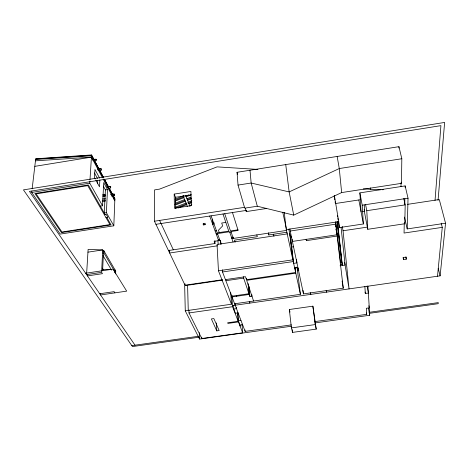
<?xml version="1.0" encoding="UTF-8"?>
<svg xmlns="http://www.w3.org/2000/svg" width="469" height="469" viewBox="0 0 469 469"><rect width="100%" height="100%" fill="white"/><g stroke="black" fill="none" stroke-linecap="round" stroke-linejoin="round"><path stroke-width="0.7" d="M222.435 279.712L185.026 285.187L154.453 221.216L154.53 189.91L159.536 189.118L217.077 166.876L257.927 169.426M398.926 148.104L398.937 146.674L237.044 172.293L238.029 185.085L244.724 208.154L257.293 206.219L293.735 215.124L341.649 192.571L401.476 183.35L401.822 158.739L398.937 146.674M400.995 186.574L401.042 182.992M110.578 188.35L110.684 186.844M403.504 259.609L403.551 257.452L406.306 257.047L406.248 259.21L403.504 259.609L403.047 257.516M404.249 223.736L404.055 233.046L442.273 227.365L441.171 223.15M404.753 204.484L404.87 198.774M405.11 187.342L405.14 185.912L359.864 192.876L361.089 211.906M364.196 210.733L367.766 229.294L404.782 223.754L405.193 204.871L403.727 198.534M407.561 204.355L439.283 199.542L445.55 223.215L407.209 228.931L408.036 198.194L405.14 185.912M114.841 272.706L114.946 269.792L115.72 271.041L115.609 273.949M31.892 190.994L31.722 192.442L60.19 234.09L113.82 225.812L114.887 198.821L113.176 195.596M114.149 199.583L114.202 198.246M103.948 250.88L115.333 270.414L115.268 272.348L103.86 252.867L103.948 250.88L102.793 251.038M102.6 270.789L103.432 253.448M113.82 225.812L106.393 212.65L107.483 189.57L103.713 182.57L102.535 205.803L100.378 206.143M103.332 186.087L105.396 189.904L104.265 212.985L106.393 212.65M101.638 271.627L102.699 249.918L88.119 249.438L86.566 274.6L101.603 272.354L102.465 273.673L87.469 275.913L87.551 274.476M100.618 293.524L100.548 294.966L126.689 291.132L113.058 269.142L85.628 273.239M99.868 180.055L99.498 186.814L95.805 180.102M97.529 183.778L97.722 180.401M102.535 205.803L89.767 183.174L89.907 181.005M89.995 179.563L91.578 154.958L35.708 158.774L32.15 188.819M92.211 158.592L92.299 157.209M435.027 200.451L440.913 125.633L29.441 191.393L135.019 345.178M438.046 200.392L444.63 122.438L23.45 189.875L132.475 346.562L199.12 337.211M437.495 276.282L442.273 227.365M232.477 305.6L440.11 275.854L445.55 223.215M110.825 187.049L110.543 186.428L106.909 186.644M101.134 170.552L101.251 169.01L97.605 169.233M101.398 169.233L101.105 168.57L97.446 168.799M96.045 160.75L96.286 159.624L92.68 159.853M96.444 159.859L96.133 159.173L92.516 159.413M175.811 208.072L186.732 203.822M188.098 203.288L191.516 201.957M178.161 207.996L187.025 204.548M189.071 203.751L191.798 202.69M189.113 205.838L191.821 204.783M175.037 199.208L183.813 195.796M175.388 200.116L184.17 196.704M185.519 196.177L188.901 194.87M175.13 201.078L184.006 197.631M186.052 196.833L190.836 194.975M175.265 203.206L184.763 199.513M186.803 198.721L190.871 197.138M174.937 204.378L185.12 200.415M187.16 199.624L191.235 198.041M175.922 204.847L185.419 201.154M187.453 200.363L191.522 198.78M175.459 207.169L186.381 202.919M187.741 202.391L191.839 200.796M34.812 166.354L91.437 157.144L102.494 177.804M31.722 192.442L89.767 183.174M105.396 189.904L107.483 189.57M102.705 201.383L105.601 200.925M174.187 194.09L190.901 191.469L191.352 205.633L174.415 208.259L174.187 194.09L175.517 197.291L175.717 208.594M401.822 158.739L339.28 168.547L289.15 191.921L251.155 183.027L238.029 185.085M175.517 197.291L191.411 194.805M104.276 214.632L106.187 214.333L107.888 217.335L105.988 217.628M154.453 221.216L244.302 207.368M155.937 224.311L246.8 210.341M245.287 208.23L246.26 211.589L266.38 208.5M335.382 203.546L360.215 199.747M205.129 224.686L204.754 223.69L203.042 223.953L203.423 224.944L205.129 224.686L205.064 223.244M225.829 222.417L221.685 223.051L222.664 225.894L218.431 230.256L219.258 232.56M338.331 221.216L339.392 227.576L363.375 223.977L362.22 205.176L408.036 198.194M215.095 230.906L216.444 230.701M87.955 252.158L102.699 249.918L103.538 251.284M237.947 229.839L230.467 230.971L224.733 213.735M367.766 229.294L366.781 210.698L405.193 204.871M216.145 233.791L229.611 231.745L233.04 241.986M362.49 211.695L364.595 211.378L364.231 205.047M216.338 234.33L217.675 234.125M229.792 232.29L231.147 232.085M218.302 239.723L219.627 239.524M231.61 237.719L232.946 237.513M284.237 212.393L286.26 229.587L338.741 221.667L334.438 195.919M219.961 240.456L214.163 241.33L214.99 243.534L168.471 250.54M286.723 230.385L231.921 238.651L231.821 237.208M289.942 228.89L290.205 231.035L335.781 224.164L335.429 222.025M268.356 233.157L268.819 234.963L287.122 232.208M287.544 233.855L217.036 244.46L218.46 270.795L231.452 304.223L185.273 310.847L184.669 285.685L222.687 280.122M217.522 245.809L169.649 253.002L169.614 250.124M291.765 236.997L290.481 237.185L293.647 263.367L296.93 262.886L296.49 259.339M344.633 262.282L349.065 288.951L343.038 230.766L367.35 227.119M335.781 224.164L337.018 234.764L292.398 241.429L292.134 239.254M306.169 239.372L306.398 240.632L337.17 236.036L336.478 231.803M293.617 246.77L291.671 247.057L291.483 245.006M218.46 270.795L292.873 259.82L289.701 233.533M222.517 271.979L293.248 261.567L295.64 272.495L246.454 279.676L245.457 276.681L225.425 279.612L222.517 271.979L222.394 269.792M99.721 293.758L114.137 291.642L114.923 292.855M294.626 267.84L297.874 267.365M297.123 268.461L298.483 268.262M296.854 267.09L297.311 269.206L298.507 269.03M340.564 262.88L341.919 262.681L337.258 221.515M225.759 279.272L225.841 280.714L243.657 278.105L249.883 296.514L251.964 296.215L251.847 294.767M297.405 270.789L298.841 270.578M340.5 264.487L342.417 264.211M340.06 265.812L345.096 265.055L341.08 227.494M234.617 303.765L300.412 294.327L295.787 273.157L246.671 280.321L253.577 301.045M231.921 295.476L232.014 296.924L249.186 294.45L248.441 285.017M290.205 231.035L303.478 293.887L343.255 288.183L337.17 236.036M188.995 312.952L232.548 306.714L238.211 321.3L227.617 322.801L227.875 323.417L238.451 321.922L242.678 332.802L201.799 338.524L188.995 312.952L188.919 310.038M233.562 305.395L233.802 309.024L236.476 308.637L236.376 307.189M365.075 292.052L365.333 293.465L368.382 293.031L367.092 285.961M238.094 312.899L235.45 313.274L233.802 309.024M289.338 309.511L312.876 306.169L316.217 329.109L292.574 332.398L291.407 327.907L289.338 309.511L290.006 312.161M238.358 320.784L240.96 320.421M238.135 320.21L240.017 325.058L242.584 324.695M216.784 330.88L219.181 330.539L213.846 318.574L211.378 318.926L216.784 330.88L216.385 322.906M131.824 345.63L198.803 336.226M369.138 312.319L438.298 302.616L438.187 303.689L369.361 313.339M232.014 296.924L245.129 331.378L291.448 324.882M314.611 321.64L366.723 314.336L366.318 308.28L369.261 307.863L368.874 305.724M185.273 310.847L199.589 339.087L291.525 326.213M314.687 322.971L369.707 315.268L367.972 286.19M291.407 327.907L315.32 324.566L316.217 329.109M102.705 253.026L103.86 252.867M35.685 159.003L91.555 155.303L93.958 159.806M35.632 159.46L91.525 155.767L93.665 159.777M35.468 160.832L91.437 157.144M92.956 160.691L95.969 160.72M97.945 170.071L100.964 170.118M107.055 187.049L110.69 186.838M102.781 194.699L104.962 194.571M110.784 194.236L114.424 194.025L114.712 194.565L111.059 194.846M102.928 195.098L105.115 194.969M110.93 194.635C116.136 192.677 115.333 197.291 111.546 196.089M103.063 195.303L105.244 195.18M103.256 195.942L105.443 195.819M111.997 195.438L114.184 195.315M102.811 196.593L104.992 196.464M102.647 198.909L105.537 198.739M102.535 200.24L105.437 200.075M102.336 269.306L111.446 269.657M102.4 268.162L103.514 269.986M103.039 255.693L111.575 270.138M105.126 214.497L88.324 184.95L34.876 193.468L61.439 232.595L111.059 224.927L106.832 217.499M95.137 178.882L94.462 177.663L94.955 169.485L99.61 178.091M94.451 172.909L97.464 178.437M94.351 161.06L98.801 169.391M99.487 170.675L103.25 177.728M104.276 179.65L108.04 186.709M108.726 187.987L114.864 199.489M103.18 179.088L114.811 200.814M94.644 161.096L98.76 168.811M99.786 170.739L103.561 177.815M104.247 179.105L108.362 186.82M109.048 188.11L112.478 194.541M113.164 195.825L114.882 199.044M91.578 154.958L93.976 159.472M95.008 161.412L99.117 169.151M99.803 170.44L103.579 177.534M104.605 179.469L108.72 187.213M109.406 188.503L112.49 194.307M159.607 220.418L173.331 249.807M183.051 195.684L187.465 206.7M185.665 195.438L189.933 206.237M225.841 280.714L231.739 296.203L248.939 293.723L248.136 283.557M236.329 295.546L236.593 296.267M209.684 216.051L218.642 240.656M211.073 215.834L217.223 232.87L228.755 231.117L222.998 213.999M217.481 233.585L221.251 244.027M249.338 301.655L249.836 303.115L249.719 301.655M235.145 242.156L234.477 240.134L257.329 236.693L256.824 234.893M232.466 212.545L238.141 230.455L230.965 231.539L233.257 238.451L233.157 237.009M237.044 172.293L237.631 174.351M257.293 206.219L251.155 183.027L250.006 170.241M438.21 268.204L440.11 275.854M273.445 234.266L273.943 236.288M291.589 245.076L291.859 246.313M401.2 182.154L401.476 183.35M404.507 217.077L407.209 228.931M404.536 222.669L404.782 223.754M405.785 257.118L406.248 259.21M282.76 212.199L286.295 228.421M286.26 229.587L292.873 259.82M288.793 229.282L290.762 238.51M293.735 215.124L289.15 191.921L285.738 164.59M365.544 204.355L366.781 210.698M310.484 292.885L310.777 294.38L310.589 292.973M364.184 209.268L364.595 211.378M359.864 192.876L362.22 205.176M358.832 199.958L363.375 223.977M368.435 308.209L369.707 315.268M366.471 312.923L366.723 314.336M337.152 156.453L339.28 168.547L341.649 192.571M342.317 226.486L343.038 230.766M335.089 201.758L335.288 202.948M337.387 215.558L337.621 216.977M337.862 218.39L338.096 219.803M341.919 262.681L342.376 265.454L337.416 221.538M335.517 225.589L335.751 226.996M336.097 229.118L336.326 230.525M336.56 231.938L337.018 234.764M336.015 228.989L336.244 230.396M342.1 281.007L343.255 288.183M326.225 290.628L326.465 292.134L326.26 290.727M306.204 239.178L306.398 240.632M312.876 306.169L315.32 324.566M303.021 290.299L303.478 293.887M297.311 269.206L300.412 294.327M295.083 267.412L295.787 273.157M295.024 267.465L295.64 272.495M290.082 235.327L293.248 261.567M335.827 221.802L340.553 262.505L341.754 262.329L337.152 221.784M334.356 195.837L334.508 197.191M334.661 198.539L334.813 199.894M334.198 195.72L334.362 197.168M292.257 329.625L292.574 332.398M338.741 221.667L339.392 227.576M268.602 232.823L268.819 234.963M246.143 210.182L246.26 211.589M249.08 286.377L249.883 296.514M246.342 278.234L246.454 279.676M243.552 276.663L243.657 278.105M245.023 329.918L245.129 331.378M242.063 324.179L242.678 332.802M240.017 325.058L240.093 326.143M237.818 312.858L238.451 321.922M237.595 312.278L238.211 321.3M364.876 286.629L365.333 293.465M235.075 303.754L235.168 305.213M231.833 295.564L232.548 306.714M230.719 292.726L231.452 304.223M220.635 240.474L220.764 242.666M220.582 240.667L220.788 244.302M217.956 240.603L218.155 244.243M213.964 222.617L214.034 224.041L212.674 224.252L212.41 219.129M214.837 240.661L214.99 243.534M370.651 187.881L370.715 189.3A89.057 66.012 -4.5 0 0 380.769 189.728M203.364 223.502L203.423 224.944M201.746 337.088L201.799 338.524M199.36 332.533L199.589 339.087M187.588 285.258L188.257 310.419M184.991 283.739L185.026 285.187M363.217 188.907A100.483 85.768 -3.5 0 1 370.715 189.3M383.296 189.699A89.057 66.012 -4.5 0 1 382.03 189.722M87.75 185.654L36.136 193.879L61.943 231.997L109.951 224.575L87.75 185.654"/></g></svg>
